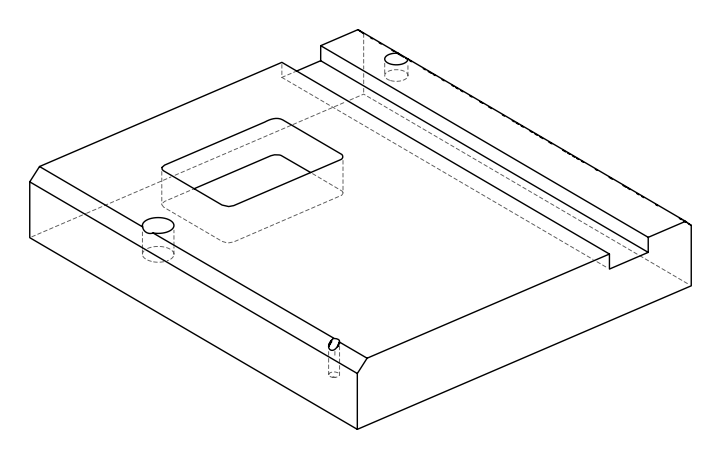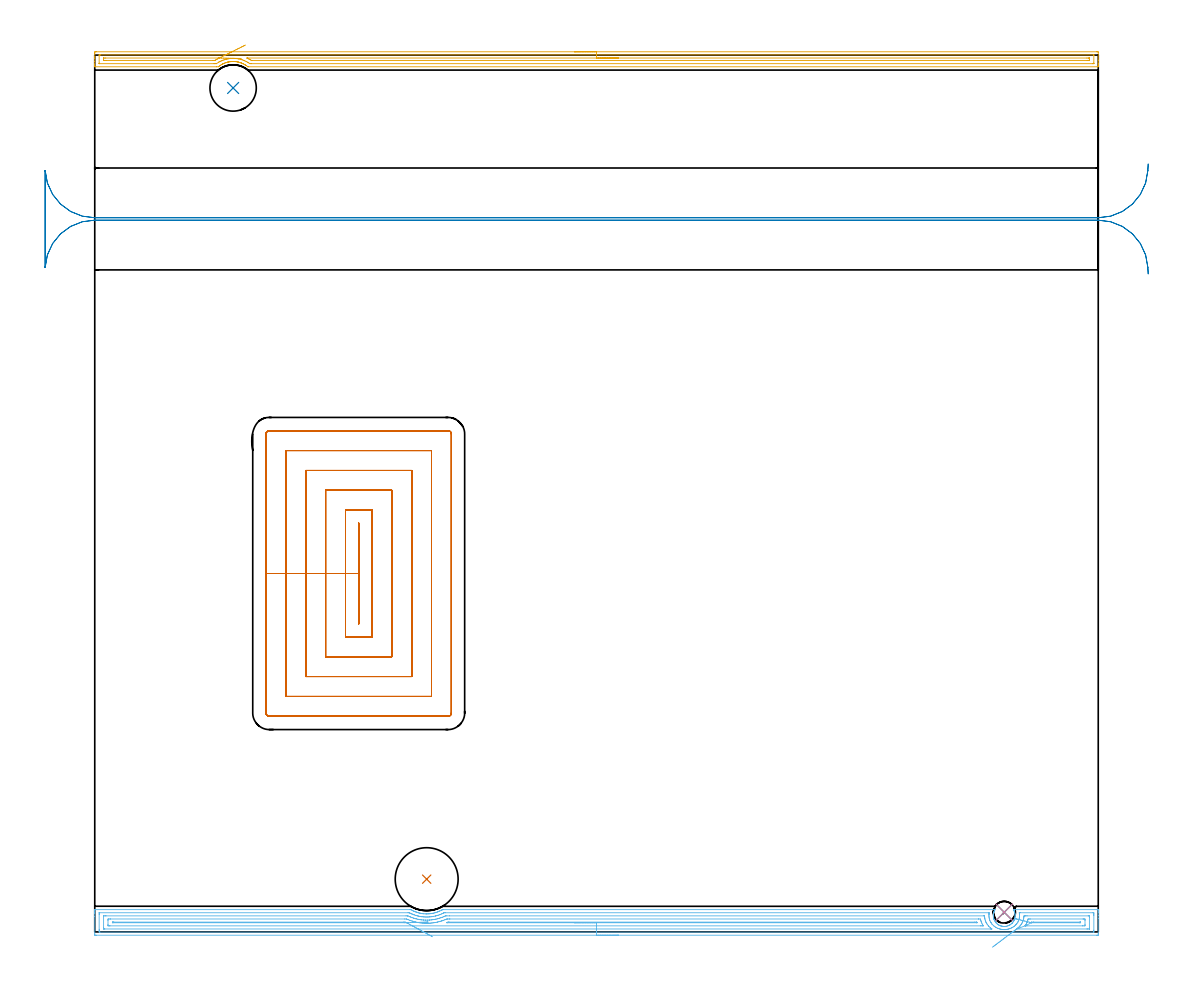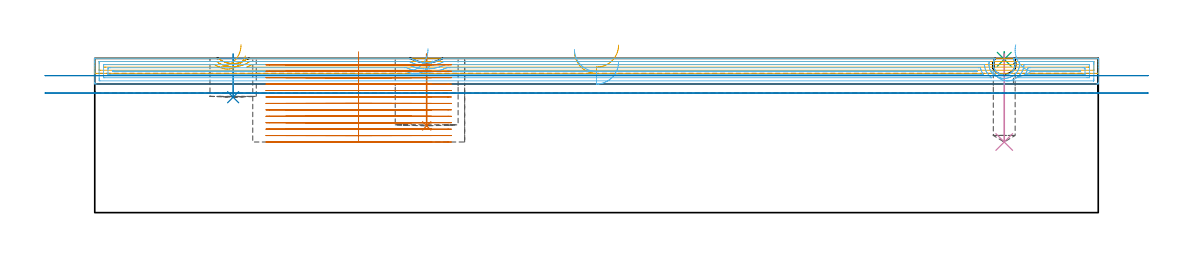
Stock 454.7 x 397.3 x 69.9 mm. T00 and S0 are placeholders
(PLAN: 8 operations, 6 tool changes, 75.7 min)
(1 INDEXABLE_INSERT_DRILL_BLIND_HOLE_FROM_SOLID | STEP1POCKET | NXT0302_028 | 0.13 min | 19287 mm3)
(2 INDEXABLE_INSERT_DRILL_BLIND_HOLE_FROM_SOLID_1 | STEP1POCKET_1 | NXT0302_013 | 0.08 min | 6001 mm3)
(3 SPOT_DRILL | STEP1POCKET_2 | NXT0321_9005460120000 | 0.03 min | 1 mm3)
(4 DRILL_BLIND_HOLE_INTO_CENTER | STEP1POCKET_2 | UGT0301_494 | 0.16 min | 2748 mm3)
(5 AREA_MILL | FG_CHAMFER_SURFACE | UGT0205_001 | 11.16 min | 10493 mm3)
(6 AREA_MILL_1 | FG_CHAMFER_SURFACE_1 | UGT0205_001 | 18.32 min | 30358 mm3)
(7 MILL_RECTANGULAR_POCKET | POCKET_RECTANGULAR_STRAIGHT | NXT0201_011 | Follow Part, ap 3, ae 75% | 41.44 min | 512736 mm3)
(8 MILL_RECTANGULAR_SLOT | SLOT_RECTANGULAR | UGT0201_009 | Follow Part, ap 11.25, ae 75% | 4.42 min | 329198 mm3)
(TOOL NXT0302_028 | Index. Insert Drill 28.5mm [880-D2850L32-03] | D28.5 PA176 FL86 Z2)
(TOOL NXT0302_013 | Index. Insert Drill 21mm [880-D2100L25-05] | D21 PA176 FL105 Z2)
(TOOL NXT0321_9005460120000 | NC Spot Drill, 142deg, 12mm, Carbide, Uncoated | D12 PA142 FL30 Z2)
(TOOL UGT0301_494 | Carbide Drill 9.9 mm | D9.9 PA118 FL87 Z2)
(TOOL UGT0205_001 | Chamfer Mill 20 x 3 x 45 deg. | D20 FL50 Z2)
(TOOL NXT0201_011 | ENDMILL 12mm [2P460-1200-NA 1630] | D12 FL38 Z6)
(TOOL UGT0201_009 | End Mill 45 mm | D45 FL63 Z6)
(OP 1 INDEXABLE_INSERT_DRILL_BLIND_HOLE_FROM_SOLID)
G17 G21 G94 G90
T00 M6
G54
G17 G0 G90 X150.4 Y23.9 S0 M3
G43 Z79.9 H1
G94 G81 G98 Z39.3 F250. R71.9
G80
M5
M2
(OP 2 INDEXABLE_INSERT_DRILL_BLIND_HOLE_FROM_SOLID_1)
G17 G21 G94 G90
T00 M6
G54
G17 G0 G90 X62.7 Y382.4 S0 M3
G43 Z79.9 H1
G94 G81 G98 Z52.3 F250. R71.9
G80
M5
M2
(OP 3 SPOT_DRILL)
G17 G21 G94 G90
T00 M6
G54
G17 G0 G90 X412.1 Y8.9 S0 M3
G43 Z79.9 H0
G94 G81 G98 Z69.474 F250. R72.9
G80
M5
M2
(OP 4 DRILL_BLIND_HOLE_INTO_CENTER)
G17 G21 G94 G90
T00 M6
G54
G17 G0 G90 X412.1 Y8.9 S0 M3
G43 Z79.9 H0
G94 G81 G98 Z32. F250. R71.9
G80
M5
M2
(OP 5 AREA_MILL)
G17 G21 G94 G90
T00 M6
G54
G17 G0 G90 X217.35 Y398.8 S1061 M3
G43 Z79.9 H0
Z73.1
G94 G1 X217.388 Z72.228 F250.
X217.502 Z71.364
X217.691 Z70.512
X217.953 Z69.68
X218.287 Z68.874
X218.69 Z68.1
X219.158 Z67.364
X219.69 Z66.672
X220.279 Z66.029
X220.922 Z65.44
X221.614 Z64.909
X222.35 Z64.44
X223.124 Z64.037
X223.93 Z63.703
X224.762 Z63.441
X225.614 Z63.252
X226.478 Z63.138
X227.35 Z63.1
X454.068
X454.416 Y398.798 Z63.101
X454.69 Y398.793 Z63.104
X454.7 Y398.458 Z63.439
Y394.963 Z66.931
Y393.577 Z68.319
Y393.216 Z68.679
Y392.493 Z69.406
Y392.283 Z69.617
X454.698 Y392.14 Z69.752
X454.69 Y392.003 Z69.888
X454.515 Y392. Z69.9
X69.497
X69.386 Y392.004 Z69.89
X69.237 Y392.113 Z69.786
X69.232 Y392.116 Z69.783
X68.669 Y392.531 Z69.367
X68.3 Y392.775 Z69.123
X68.156 Y392.863 Z69.034
X67.924 Y393.006 Z68.893
X67.775 Y393.087 Z68.811
X67.331 Y393.314 Z68.585
X67.179 Y393.385 Z68.514
X66.881 Y393.523 Z68.374
X66.436 Y393.703 Z68.193
X66.367 Y393.728 Z68.167
X66.18 Y393.798 Z68.101
X65.987 Y393.869 Z68.03
X65.898 Y393.899 Z67.999
X65.472 Y394.019 Z67.877
X65.115 Y394.111 Z67.787
X65.093 Y394.116 Z67.781
X65.025 Y394.129 Z67.765
X64.697 Y394.199 Z67.697
X64.647 Y394.209 Z67.687
X64.199 Y394.285 Z67.613
X63.753 Y394.338 Z67.556
X63.305 Y394.373 Z67.52
X63.237 Y394.375 Z67.517
X62.902 Y394.39 Z67.507
X62.858 Y394.391 Z67.505
X62.525 Y394.386 Z67.503
X62.411 Z67.504
X62.342 Y394.382 Z67.506
X61.964 Y394.366 Z67.531
X61.819 Y394.353 Z67.545
X61.517 Y394.325 Z67.572
X61.448 Y394.315 Z67.581
X61.07 Y394.265 Z67.633
X61.019 Y394.256 Z67.643
X60.623 Y394.183 Z67.711
X60.554 Y394.167 Z67.726
X60.439 Y394.143 Z67.755
X60.203 Y394.089 Z67.808
X60.175 Y394.083 Z67.814
X60.106 Y394.064 Z67.831
X59.996 Y394.035 Z67.861
X59.729 Y393.965 Z67.931
X59.659 Y393.944 Z67.952
X59.504 Y393.899 Z67.999
X59.229 Y393.798 Z68.101
X58.835 Y393.652 Z68.244
X58.765 Y393.622 Z68.273
X58.386 Y393.464 Z68.435
X58.169 Y393.362 Z68.538
X57.941 Y393.253 Z68.647
X57.875 Y393.218 Z68.682
X57.479 Y393.006 Z68.892
X57.047 Y392.743 Z69.155
X56.6 Y392.436 Z69.462
X56.529 Y392.384 Z69.515
X56.161 Y392.112 Z69.786
X56.082 Y392.051 Z69.848
X56.02 Y392.006 Z69.892
X55.187 Y392. Z69.9
X0.185
X0.01 Y392.003 Z69.888
X0.002 Y392.14 Z69.752
X0. Y392.283 Z69.617
Y392.493 Z69.406
Y393.216 Z68.679
Y394.451 Z67.446
Y395.837 Z66.059
Y396.454 Z65.442
Y398.201 Z63.696
X0.003 Y398.458 Z63.439
X0.01 Y398.793 Z63.104
X0.284 Y398.798 Z63.101
X0.632 Y398.8 Z63.1
X227.35
Y397.386 Z64.514
X452.483 Y397.385 Z64.515
X452.638 Y397.384 Z64.516
X452.676 Y397.381 Z64.519
X452.688 Y397.379 Z64.521
X452.692 Y397.371 Z64.529
X452.696 Y397.336 Z64.564
X452.699 Y397.174 Z64.726
Y393.679 Z68.221
X452.695 Y393.542 Z68.358
X452.69 Y393.433 Z68.467
X452.682 Y393.42 Z68.48
X452.667 Y393.418 Z68.482
X452.625 Y393.417 Z68.483
X452.279 Y393.415 Z68.485
X452.076 Y393.414 Z68.486
X71.082 Y393.415 Z68.485
X70.391 Y393.419 Z68.481
X70.291 Y393.421 Z68.479
X70.238 Y393.429 Z68.471
X70.033 Y393.566 Z68.334
X69.497 Y393.905 Z67.995
X69.195 Y394.089 Z67.811
X68.603 Y394.401 Z67.499
X67.971 Y394.706 Z67.194
X67.708 Y394.815 Z67.085
X67.336 Y394.963 Z66.937
X66.814 Y395.15 Z66.75
X66.533 Y395.237 Z66.663
X65.92 Y395.403 Z66.497
X65.334 Y395.535 Z66.365
X65.025 Y395.594 Z66.306
X64.258 Y395.712 Z66.188
X64.19 Y395.721 Z66.179
X64.131 Y395.727 Z66.173
X63.283 Y395.792 Z66.108
X63.237 Y395.793 Z66.107
X62.804 Y395.8 Z66.1
X62.352 Y395.804 Z66.096
X62.342
X61.537 Y395.75 Z66.15
X61.448 Y395.741 Z66.159
X60.741 Y395.654 Z66.246
X60.554 Y395.625 Z66.275
X59.984 Y395.519 Z66.381
X59.837 Y395.489 Z66.411
X59.659 Y395.447 Z66.453
X59.267 Y395.347 Z66.553
X58.765 Y395.207 Z66.693
X58.578 Y395.146 Z66.754
X58.062 Y394.963 Z66.937
X57.923 Y394.912 Z66.988
X57.901 Y394.904 Z66.996
X57.871 Y394.891 Z67.009
X57.302 Y394.645 Z67.255
X56.976 Y394.49 Z67.41
X56.704 Y394.356 Z67.544
X56.198 Y394.089 Z67.811
X56.125 Y394.048 Z67.852
X56.108 Y394.038 Z67.862
X56.082 Y394.022 Z67.878
X55.187 Y393.446 Z68.454
X55.133 Y393.421 Z68.479
X55.085 Y393.419 Z68.481
X54.982 Y393.416 Z68.484
X54.293 Y393.414 Z68.486
X54.09
X2.217
X2.062 Y393.416 Z68.484
X2.024 Y393.419 Z68.481
X2.012 Y393.421 Z68.479
X2.008 Y393.429 Z68.471
X2.004 Y393.464 Z68.436
X2.001 Y393.626 Z68.274
Y397.12 Z64.78
X2.005 Y397.258 Z64.642
X2.01 Y397.366 Z64.534
X2.018 Y397.38 Z64.52
X2.033 Y397.381 Z64.519
X2.075 Y397.383 Z64.517
X2.421 Y397.385 Z64.515
X2.624 Y397.386 Z64.514
X227.35
Y395.972 Z65.928
X449.596 Y395.971 Z65.929
X450.354 Y395.97 Z65.93
X450.491 Y395.968 Z65.932
X450.627 Y395.964 Z65.936
X450.69 Y395.954 Z65.946
X450.694 Y395.905 Z65.995
X450.697 Y395.837 Z66.063
X450.699 Y395.633 Z66.267
X450.696 Y394.963 Z66.937
X450.692 Y394.861 Z67.039
X450.69 Y394.84 Z67.06
X450.672 Y394.835 Z67.065
X450.625 Y394.832 Z67.068
X450.491 Y394.83 Z67.07
X449.734 Y394.828 Z67.072
X71.423 Y394.829 Z67.071
X71.286 Y394.83 Z67.07
X71.148 Y394.833 Z67.067
X71.06 Y394.835 Z67.065
X70.994 Y394.872 Z67.028
X70.835 Y394.963 Z66.937
X70.391 Y395.222 Z66.678
X69.801 Y395.539 Z66.361
X69.497 Y395.687 Z66.213
X69.185 Y395.837 Z66.063
X68.927 Y395.961 Z65.939
X68.947 Y395.965 Z65.935
X69.221 Y395.969 Z65.931
X69.36 Y395.971 Z65.929
X227.35 Y395.972 Z65.928
X228.222 Z65.967
X229.086 Z66.08
X229.938 Z66.269
X230.77 Z66.532
X231.576 Z66.865
X232.35 Z67.268
X233.086 Z67.737
X233.778 Z68.268
X234.421 Z68.857
X235.01 Z69.501
X235.542 Z70.193
X236.01 Z70.928
X236.413 Z71.702
X236.747 Z72.508
X237.009 Z73.34
X237.198 Z74.192
X237.312 Z75.057
X237.35 Z75.928
G0 Z79.9
X68.284 Y401.843
Z71.003
G1 X67.936 Y401.67 Z70.222
X67.528 Y401.467 Z69.479
X67.063 Y401.236 Z68.777
X66.545 Y400.979 Z68.124
X65.979 Y400.697 Z67.523
X65.367 Y400.393 Z66.98
X64.716 Y400.069 Z66.499
X64.029 Y399.728 Z66.083
X63.313 Y399.371 Z65.735
X62.572 Y399.003 Z65.458
X61.813 Y398.625 Z65.254
X61.04 Y398.241 Z65.126
X60.261 Y397.853 Z65.072
X59.48 Y397.465 Z65.095
X58.704 Y397.079 Z65.194
X57.938 Y396.698 Z65.368
X57.189 Y396.326 Z65.616
X56.462 Y395.964 Z65.936
X56.082 Y395.776 Z66.124
X55.531 Y395.501 Z66.399
X55.187 Y395.319 Z66.581
X54.954 Y395.191 Z66.709
X54.569 Y394.963 Z66.937
X54.396 Y394.862 Z67.038
X54.356 Y394.84 Z67.06
X54.293 Y394.835 Z67.065
X53.536 Y394.829 Z67.071
X53.399
X5.104 Y394.828 Z67.072
X4.346 Y394.83 Z67.07
X4.209 Y394.832 Z67.068
X4.073 Y394.835 Z67.065
X4.01 Y394.846 Z67.054
X4.006 Y394.895 Z67.005
X4.003 Y394.963 Z66.937
X4.001 Y395.167 Z66.733
X4.004 Y395.837 Z66.063
X4.008 Y395.939 Z65.961
X4.01 Y395.96 Z65.94
X4.028 Y395.965 Z65.935
X4.075 Y395.968 Z65.932
X4.209 Y395.97 Z65.93
X4.966 Y395.971 Z65.929
X55.944
X56.082
X56.22 Y395.969 Z65.931
X56.462 Y395.964 Z65.936
X57.333 Y395.948 Z65.99
X58.196 Y395.933 Z66.119
X59.044 Y395.917 Z66.324
X59.87 Y395.902 Z66.601
X60.67 Y395.887 Z66.95
X61.436 Y395.873 Z67.367
X62.163 Y395.86 Z67.849
X62.845 Y395.847 Z68.393
X63.477 Y395.836 Z68.994
X64.055 Y395.825 Z69.648
X64.573 Y395.815 Z70.35
X65.028 Y395.807 Z71.094
X65.416 Y395.8 Z71.875
X65.735 Y395.794 Z72.687
X65.982 Y395.79 Z73.524
X66.155 Y395.786 Z74.379
X66.253 Y395.785 Z75.245
X66.275 Y395.784 Z76.118
G0 Z79.9
M5
M2
(OP 6 AREA_MILL_1)
G17 G21 G94 G90
T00 M6
G54
G17 G0 G90 X237.35 Y-1.5 S1061 M3
G43 Z79.9 H0
Z68.3
G94 G1 X237.312 Z67.428 F250.
X237.198 Z66.564
X237.009 Z65.712
X236.747 Z64.88
X236.413 Z64.074
X236.01 Z63.3
X235.542 Z62.564
X235.01 Z61.872
X234.421 Z61.229
X233.778 Z60.64
X233.086 Z60.109
X232.35 Z59.64
X231.576 Z59.237
X230.77 Z58.903
X229.938 Z58.641
X229.086 Z58.452
X228.222 Z58.338
X227.35 Z58.3
X0.632
X0.138 Y-1.495 Z58.303
X0.009 Y-1.492 Z58.306
X0. Y-1.007 Z58.791
Y6.953 Z66.748
Y8.357 Z68.153
Y8.722 Z68.517
Y9.454 Z69.253
Y9.692 Z69.492
X0.008 Y10.08 Z69.871
X0.009 Y10.097 Z69.888
X0.185 Y10.1 Z69.9
X142.834
X143.207 Y10.095 Z69.891
X143.326 Y10.034 Z69.831
X143.763 Y9.795 Z69.593
X144.063 Y9.644 Z69.443
X144.208 Y9.571 Z69.37
X144.657 Y9.362 Z69.158
X144.753 Y9.318 Z69.117
X144.769 Y9.312 Z69.111
X144.97 Y9.23 Z69.029
X145.07 Y9.191 Z68.987
X145.151 Y9.158 Z68.955
X145.551 Y9.008 Z68.808
X145.727 Y8.952 Z68.751
X145.755 Y8.943 Z68.742
X145.964 Y8.878 Z68.672
X146.445 Y8.721 Z68.521
X146.638 Y8.672 Z68.47
X146.858 Y8.615 Z68.411
X147.262 Y8.508 Z68.308
X147.339 Y8.488 Z68.288
X147.56 Y8.439 Z68.238
X147.623 Y8.427 Z68.225
X147.896 Y8.377 Z68.174
X148.2 Y8.327 Z68.123
X148.233 Y8.321 Z68.117
X148.68 Y8.26 Z68.058
X148.901 Y8.238 Z68.037
X149.131 Y8.218 Z68.01
X150.025 Y8.167 Z67.96
X150.358 Y8.169 Z67.955
X150.415 Z67.954
X150.915 Y8.168 Z67.963
X151.362 Y8.188 Z67.986
X151.809 Y8.229 Z68.028
X152.185 Y8.28 Z68.077
X152.672 Y8.345 Z68.142
X152.703 Y8.349 Z68.147
X152.769 Y8.359 Z68.158
X153.1 Y8.415 Z68.215
X153.24 Y8.438 Z68.238
X153.597 Y8.518 Z68.316
X154.054 Y8.632 Z68.431
X154.491 Y8.757 Z68.553
X154.939 Y8.9 Z68.696
X155.385 Y9.06 Z68.855
X155.468 Y9.092 Z68.889
X155.802 Y9.224 Z69.019
X156.019 Y9.307 Z69.107
X156.045 Y9.318 Z69.118
X156.249 Y9.412 Z69.21
X156.279 Y9.426 Z69.223
X157.173 Y9.871 Z69.669
X157.361 Y9.973 Z69.772
X157.5 Y10.049 Z69.847
X157.521 Y10.061 Z69.856
X157.599 Y10.099 Z69.881
X158.038 Y10.1 Z69.9
X407.562
X407.938 Y10.093 Z69.892
X407.927 Y10.058 Z69.857
X407.74 Y9.724 Z69.524
X407.542 Y9.318 Z69.118
X407.486 Y9.19 Z68.99
X407.367 Y8.817 Z68.617
X407.271 Y8.438 Z68.238
X407.197 Y8. Z67.8
X407.164 Y7.559 Z67.359
X407.169 Y7.119 Z66.919
X407.215 Y6.679 Z66.479
X407.301 Y6.237 Z66.037
X407.422 Y5.8 Z65.6
X407.486 Y5.61 Z65.41
X407.645 Y5.261 Z65.061
X407.827 Y4.921 Z64.72
X408.087 Y4.52 Z64.32
X408.38 Y4.139 Z63.939
X408.469 Y4.041 Z63.841
X408.664 Y3.858 Z63.657
X408.858 Y3.675 Z63.475
X409.274 Y3.344 Z63.143
X409.552 Y3.162 Z62.961
X409.798 Y3.03 Z62.827
X409.855 Y2.999 Z62.796
X410.168 Y2.852 Z62.651
X410.611 Y2.691 Z62.489
X410.692 Y2.671 Z62.466
X411.048 Y2.576 Z62.373
X411.062 Y2.573 Z62.368
X411.139 Y2.561 Z62.353
X411.24 Y2.542 Z62.339
X411.299 Y2.531 Z62.329
X411.508 Y2.495 Z62.293
X411.586 Y2.491 Z62.285
X411.956 Y2.466 Z62.255
X411.99 Z62.257
X412.033 Y2.467 Z62.256
X412.156 Y2.468
X412.194 Z62.257
X412.324 Y2.466 Z62.266
X412.404 Y2.467 Z62.267
X412.85 Y2.518 Z62.317
X413.3 Y2.608 Z62.407
X413.744 Y2.743 Z62.541
X413.946 Y2.826 Z62.623
X414.198 Y2.927 Z62.727
X414.652 Y3.163 Z62.961
X414.716 Y3.205 Z63.003
X414.884 Y3.315 Z63.114
X415.019 Y3.416 Z63.214
X415.107 Y3.481 Z63.278
X415.532 Y3.84 Z63.639
X415.549 Y3.858 Z63.656
X415.611 Y3.923 Z63.719
X415.678 Y3.991 Z63.79
X415.727 Y4.042 Z63.84
X416.075 Y4.468 Z64.268
X416.272 Y4.761 Z64.56
X416.38 Y4.921 Z64.72
X416.426 Y4.997 Z64.796
X416.505 Y5.164 Z64.964
X416.613 Y5.394 Z65.194
X416.772 Y5.8 Z65.6
X416.899 Y6.237 Z66.037
X416.985 Y6.679 Z66.479
X417.031 Y7.119 Z66.919
X417.036 Y7.559 Z67.359
X417.003 Y8. Z67.8
X416.928 Y8.438 Z68.238
X416.811 Y8.882 Z68.682
X416.656 Y9.318 Z69.118
X416.56 Y9.538 Z69.338
X416.505 Y9.648 Z69.448
X416.451 Y9.758 Z69.557
X416.426 Y9.805 Z69.603
X416.364 Y9.909 Z69.706
X416.281 Y10.049 Z69.843
X416.271 Y10.073 Z69.867
X416.262 Y10.096 Z69.89
X416.505 Y10.1 Z69.9
X454.515
X454.69 Y10.097 Z69.888
X454.692 Y10.08 Z69.871
X454.7 Y9.692 Z69.492
Y9.454 Z69.253
Y8.722 Z68.517
Y7.472 Z67.269
Y6.069 Z65.865
Y-0.747 Z59.05
X454.697 Y-1.007 Z58.791
X454.691 Y-1.492 Z58.306
X454.562 Y-1.495 Z58.303
X454.068 Y-1.5 Z58.3
X227.35
Y-0.086 Z59.714
X2.383 Y-0.085 Z59.715
X2.018 Y-0.079 Z59.721
X2.01 Y0.039 Z59.839
X2.003 Y0.291 Z60.091
X2.001 Y0.762 Z60.562
X2. Y1.178 Z60.978
Y7.838 Z67.638
X2.002 Y8.252 Z68.052
X2.01 Y8.669 Z68.469
X2.014 Y8.68 Z68.48
X2.02 Y8.682 Z68.482
X2.046 Y8.684 Z68.484
X2.099 Y8.685 Z68.485
X2.206 Y8.686 Z68.486
X141.977 Y8.685 Z68.485
X142.405 Y8.68 Z68.48
X142.509 Y8.679 Z68.479
X142.631 Y8.622 Z68.422
X142.834 Y8.526 Z68.326
X143.222 Y8.338 Z68.138
X143.728 Y8.11 Z67.91
X143.842 Y8.062 Z67.862
X144.407 Y7.838 Z67.638
X144.623 Y7.759 Z67.559
X144.746 Y7.715 Z67.515
X145.517 Y7.473 Z67.273
X146.036 Y7.324 Z67.124
X146.411 Y7.225 Z67.025
X146.533 Y7.195 Z66.995
X146.861 Y7.119 Z66.919
X147.266 Y7.032 Z66.832
X147.306 Y7.024 Z66.824
X147.716 Y6.953 Z66.753
X148.2 Y6.886 Z66.686
X148.277 Y6.877 Z66.677
X149.094 Y6.804 Z66.604
X149.257 Y6.792 Z66.592
X149.989 Y6.756 Z66.556
X150.19 Y6.754 Z66.554
X150.883 Y6.758 Z66.558
X151.076 Y6.763 Z66.563
X151.777 Y6.806 Z66.606
X151.914 Y6.818 Z66.618
X152.672 Y6.905 Z66.705
X152.715 Y6.91 Z66.71
X153.036 Y6.953 Z66.753
X153.491 Y7.028 Z66.828
X153.566 Y7.04 Z66.84
X153.615 Y7.05 Z66.85
X154.332 Y7.207 Z67.007
X154.46 Y7.238 Z67.038
X154.938 Y7.366 Z67.166
X155.355 Y7.486 Z67.286
X155.623 Y7.573 Z67.373
X156.249 Y7.783 Z67.583
X156.29 Y7.798 Z67.598
X156.395 Y7.838 Z67.638
X157.143 Y8.144 Z67.944
X157.539 Y8.331 Z68.131
X158.038 Y8.568 Z68.368
X158.145 Y8.616 Z68.416
X158.292 Y8.679 Z68.479
X158.969 Y8.686 Z68.486
X404.916 Y8.685 Z68.485
X405.271 Y8.679 Z68.479
Y8.581 Z68.381
X405.244 Y8.361 Z68.161
X405.211 Y8.084 Z67.884
X405.192 Y7.838 Z67.638
X405.173 Y7.546 Z67.346
X405.191 Y6.953 Z66.753
X405.226 Y6.609 Z66.409
X405.324 Y6.069 Z65.869
X405.485 Y5.469 Z65.269
X405.589 Y5.184 Z64.984
X405.773 Y4.777 Z64.577
X406.04 Y4.3 Z64.1
X406.158 Y4.116 Z63.916
X406.276 Y3.936 Z63.736
X406.637 Y3.446 Z63.246
X406.662 Y3.416 Z63.216
X406.667 Y3.409 Z63.209
X407.312 Y2.778 Z62.578
X407.598 Y2.549 Z62.349
X407.622 Y2.531 Z62.331
X408.109 Y2.188 Z61.988
X408.456 Y1.982 Z61.782
X408.589 Y1.91 Z61.71
X409.139 Y1.647 Z61.447
X409.35 Y1.562 Z61.362
X409.488 Y1.511 Z61.311
X409.948 Y1.363 Z61.163
X410.245 Y1.284 Z61.084
X410.462 Y1.229 Z61.029
X410.716 Y1.181 Z60.981
X411.139 Y1.111 Z60.911
X411.73 Y1.062 Z60.862
X411.886 Y1.054 Z60.854
X412.033
X412.622 Y1.065 Z60.865
X412.661 Y1.067 Z60.867
X412.928 Y1.101 Z60.901
X413.412 Y1.168 Z60.968
X413.822 Y1.249 Z61.049
X414.141 Y1.331 Z61.131
X414.716 Y1.514 Z61.314
X414.813 Y1.551 Z61.351
X415.05 Y1.647 Z61.447
X415.433 Y1.822 Z61.622
X415.611 Y1.914 Z61.714
X416.012 Y2.134 Z61.934
X416.505 Y2.474 Z62.274
X416.58 Y2.531 Z62.331
X417.021 Y2.905 Z62.705
X417.4 Y3.273 Z63.073
X417.467 Y3.349 Z63.149
X417.522 Y3.416 Z63.216
X417.86 Y3.845 Z63.645
X418.172 Y4.3 Z64.1
X418.22 Y4.373 Z64.173
X418.294 Y4.498 Z64.298
X418.511 Y4.97 Z64.77
X418.596 Y5.184 Z64.984
X418.751 Y5.617 Z65.417
X418.875 Y6.069 Z65.869
X418.927 Y6.327 Z66.127
X418.974 Y6.613 Z66.413
X419.009 Y6.953 Z66.753
X419.021 Y7.673 Z67.473
X419.014 Y7.838 Z67.638
X419. Y8.024 Z67.824
X418.915 Y8.654 Z68.454
X418.917 Y8.681 Z68.481
X418.922 Y8.682 Z68.482
X418.974 Y8.684 Z68.484
X419.188 Y8.686 Z68.486
X419.225
X452.317 Y8.685 Z68.485
X452.682 Y8.679 Z68.479
X452.69 Y8.561 Z68.361
X452.697 Y8.309 Z68.109
X452.699 Y7.838 Z67.638
X452.7 Y7.422 Z67.222
Y0.762 Z60.562
X452.698 Y0.348 Z60.148
X452.69 Y-0.069 Z59.731
X452.686 Y-0.08 Z59.72
X452.68 Y-0.082 Z59.718
X452.654 Y-0.084 Z59.716
X452.601 Y-0.085 Z59.715
X452.494 Y-0.086 Z59.714
X227.35
Y1.329 Z61.129
X4.531
X4.209 Y1.331 Z61.131
X4.103 Y1.332 Z61.132
X4.025 Y1.335 Z61.135
X4.01 Y1.44 Z61.24
X4.005 Y1.647 Z61.447
X4.001 Y1.853 Z61.653
Y6.953 Z66.753
X4.003 Y7.157 Z66.957
X4.01 Y7.229 Z67.029
X4.017 Y7.265 Z67.065
X4.049 Y7.266 Z67.066
X4.209 Y7.269 Z67.069
X4.782 Y7.271 Z67.071
X5.104
X141.045
X141.62 Y7.27 Z67.07
X141.778 Y7.267 Z67.067
X141.856 Y7.265 Z67.065
X141.939 Y7.236 Z67.036
X142.569 Y6.953 Z66.753
X142.834 Y6.841 Z66.641
X143.029 Y6.761 Z66.561
X143.728 Y6.498 Z66.298
X144.423 Y6.266 Z66.066
X144.623 Y6.205 Z66.005
X145.08 Y6.069 Z65.869
X145.517 Y5.951 Z65.751
X145.678 Y5.909 Z65.709
X146.411 Y5.739 Z65.539
X146.828 Y5.657 Z65.457
X147.306 Y5.576 Z65.376
X147.887 Y5.493 Z65.293
X148.2 Y5.461 Z65.261
X148.879 Y5.398 Z65.198
X149.094 Y5.383 Z65.183
X149.826 Y5.345 Z65.145
X149.989 Y5.342 Z65.142
X150.725 Y5.34 Z65.14
X150.883 Y5.344 Z65.144
X151.585 Y5.374 Z65.174
X151.777 Y5.387 Z65.187
X152.409 Y5.444 Z65.244
X152.672 Y5.475 Z65.275
X153.203 Y5.543 Z65.343
X153.566 Y5.595 Z65.395
X153.977 Y5.662 Z65.462
X154.46 Y5.758 Z65.558
X154.719 Y5.813 Z65.613
X155.355 Y5.962 Z65.762
X155.441 Y5.984 Z65.784
X155.759 Y6.069 Z65.869
X156.136 Y6.181 Z65.981
X156.249 Y6.217 Z66.017
X156.803 Y6.405 Z66.205
X157.143 Y6.524 Z66.324
X157.457 Y6.644 Z66.444
X158.038 Y6.87 Z66.67
X158.097 Y6.894 Z66.694
X158.235 Y6.953 Z66.753
X158.714 Y7.169 Z66.969
X158.932 Y7.264 Z67.064
X159.507 Y7.269 Z67.069
X160.721 Y7.272 Z67.072
X402.769 Y7.271 Z67.071
X403.09 Y7.269 Z67.069
X403.135 Y7.267 Z67.067
X403.155 Y7.265 Z67.065
X403.163 Y7.2 Z67.
X403.189 Y6.856 Z66.656
X403.241 Y6.442 Z66.242
X403.306 Y6.069 Z65.869
X403.357 Y5.805 Z65.605
X403.528 Y5.184 Z64.984
X403.617 Y4.93 Z64.73
X403.802 Y4.48 Z64.28
X403.891 Y4.3 Z64.1
X403.984 Y4.119 Z63.919
X404.248 Y3.67 Z63.47
X404.414 Y3.416 Z63.216
X404.879 Y2.785 Z62.585
X405.108 Y2.531 Z62.331
X405.773 Y1.885 Z61.685
X406.063 Y1.647 Z61.447
X406.447 Y1.348 Z61.148
X406.464 Y1.333 Z61.133
X406.458 Y1.332 Z61.132
X406.416 Y1.331 Z61.131
X406.094 Y1.329 Z61.129
X405.773
X227.35
Y2.743 Z62.543
X6.893
X6.677 Y2.744 Z62.544
X6.131 Y2.75 Z62.55
X6.01 Y2.76 Z62.56
X6.006 Y2.974 Z62.774
X6. Y3.414 Z63.214
Y5.183 Z64.983
X6.006 Y5.626 Z65.426
X6.01 Y5.84 Z65.64
X6.219 Y5.851 Z65.651
X6.893 Y5.856 Z65.656
X7.107 Y5.857 Z65.657
X140.365
X141.045 Y5.852 Z65.652
X141.266 Y5.85 Z65.65
X141.939 Y5.577 Z65.377
X142.766 Y5.252 Z65.052
X142.834 Y5.228 Z65.028
X142.96 Y5.184 Z64.984
X143.728 Y4.941 Z64.741
X144.085 Y4.832 Z64.632
X144.623 Y4.684 Z64.484
X145.309 Y4.505 Z64.305
X145.517 Y4.457 Z64.257
X146.232 Y4.3 Z64.1
X146.411 Y4.267 Z64.067
X146.452 Y4.26 Z64.06
X147.306 Y4.132 Z63.932
X147.502 Y4.105 Z63.905
X148.2 Y4.034 Z63.834
X148.496 Y4.007 Z63.807
X149.094 Y3.967 Z63.767
X149.451 Y3.948 Z63.748
X149.989 Y3.928 Z63.728
X150.366 Y3.927 Z63.727
X150.883 Y3.93 Z63.73
X151.245 Y3.943 Z63.743
X151.777 Y3.967 Z63.767
X152.092 Y3.989 Z63.789
X152.672 Y4.042 Z63.842
X152.907 Y4.068 Z63.868
X153.566 Y4.149 Z63.949
X153.7 Y4.167 Z63.967
X154.46 Y4.283 Z64.083
X154.475 Y4.286 Z64.086
X154.552 Y4.3 Z64.1
X155.215 Y4.439 Z64.239
X155.355 Y4.47 Z64.27
X155.934 Y4.612 Z64.412
X156.249 Y4.694 Z64.494
X156.637 Y4.801 Z64.601
X157.143 Y4.954 Z64.754
X157.32 Y5.01 Z64.81
X157.842 Y5.184 Z64.984
X157.987 Y5.235 Z65.035
X158.038 Y5.254 Z65.054
X158.628 Y5.485 Z65.285
X158.932 Y5.606 Z65.406
X159.263 Y5.741 Z65.541
X159.496 Y5.837 Z65.637
X159.827 Y5.85 Z65.65
X160.044 Y5.854 Z65.654
X160.721 Y5.857 Z65.657
X160.935
X400.407
X400.622 Y5.856 Z65.656
X401.301 Y5.85 Z65.65
X401.484 Y5.184 Z64.984
X401.554 Y4.935 Z64.735
X401.688 Y4.558 Z64.358
X401.797 Y4.3 Z64.1
X401.919 Y4.02 Z63.82
X402.196 Y3.471 Z63.271
X402.606 Y2.749 Z62.549
X402.535 Y2.748 Z62.548
X402.196 Y2.744 Z62.544
X401.981 Y2.743 Z62.543
X401.301
X227.35
Y4.157 Z63.957
X159.971
X159.827 Y4.158 Z63.958
X159.682 Y4.159 Z63.959
X159.429 Y4.164 Z63.964
X159.742 Y4.3 Z64.1
X159.802 Y4.324 Z64.124
X159.827 Y4.334 Z64.134
X160.026 Y4.407 Z64.207
X160.11 Y4.436 Z64.236
X160.202 Y4.438 Z64.238
X160.577 Y4.442 Z64.242
X398.618 Y4.443 Z64.243
X399.369 Y4.441 Z64.241
X399.513 Y4.439 Z64.239
X399.649 Y4.436 Z64.236
X399.701 Y4.3 Z64.1
X399.742 Y4.182 Z63.982
X399.746 Y4.167 Z63.967
X399.74 Y4.164 Z63.964
X399.705 Y4.16 Z63.96
X399.656 Y4.158 Z63.958
X388.05 Y4.157 Z63.957
X227.35
X226.478 Z63.995
X225.614 Z64.109
X224.762 Z64.298
X223.93 Z64.56
X223.124 Z64.894
X222.35 Z65.297
X221.614 Z65.765
X220.922 Z66.296
X220.279 Z66.886
X219.69 Z67.529
X219.158 Z68.221
X218.69 Z68.957
X218.287 Z69.731
X217.953 Z70.537
X217.691 Z71.369
X217.502 Z72.22
X217.388 Z73.085
X217.35 Z73.957
G0 Z79.9
X150.993 Y4.457
Z74.262
G1 X150.981 Z73.389
X150.893 Y4.454 Z72.521
X150.731 Y4.449 Z71.664
X150.494 Y4.442 Z70.825
X150.184 Y4.433 Z70.009
X149.805 Y4.421 Z69.223
X149.359 Y4.408 Z68.474
X148.85 Y4.392 Z67.766
X148.28 Y4.375 Z67.105
X147.656 Y4.356 Z66.497
X146.98 Y4.335 Z65.945
X146.259 Y4.314 Z65.454
X145.498 Y4.291 Z65.028
X144.703 Y4.267 Z64.67
X143.88 Y4.242 Z64.382
X143.035 Y4.216 Z64.168
X142.174 Y4.19 Z64.028
X141.304 Y4.164 Z63.964
X141.187 Y4.16 Z63.96
X141.045 Y4.159 Z63.959
X140.295 Y4.157 Z63.957
X140.151
X8.536
X8.247 Y4.16 Z63.96
X8.055 Y4.164 Z63.964
X8.008 Y4.167 Z63.967
X8.006 Y4.176 Z63.976
X8.003 Y4.204 Z64.004
Y4.3 Z64.1
X8.006 Y4.384 Z64.184
X8.01 Y4.424 Z64.224
X8.025 Y4.436 Z64.236
X8.103 Y4.438 Z64.238
X8.392 Y4.442 Z64.242
X8.537 Y4.443 Z64.243
X8.681
X140.007
X140.151 Y4.441 Z64.241
X140.525 Y4.436 Z64.236
X140.714 Y4.432 Z64.232
X141.052 Y4.3 Z64.1
X141.304 Y4.164 Z63.964
X142.011 Y3.782 Z63.624
X142.742 Y3.387 Z63.355
X143.49 Y2.983 Z63.16
X144.25 Y2.572 Z63.04
X145.017 Y2.158 Z62.996
X145.784 Y1.744 Z63.027
X146.545 Y1.332 Z63.135
X147.296 Y0.927 Z63.317
X148.03 Y0.531 Z63.573
X148.741 Y0.146 Z63.901
X149.424 Y-0.223 Z64.298
X150.075 Y-0.574 Z64.762
X150.687 Y-0.905 Z65.288
X151.257 Y-1.213 Z65.872
X151.779 Y-1.495 Z66.511
X152.251 Y-1.75 Z67.199
X152.668 Y-1.975 Z67.932
X153.028 Y-2.17 Z68.703
G0 Z79.9
X406.755 Y-6.921
Z64.547
G1 X407.14 Y-6.631 Z63.82
X407.574 Y-6.305 Z63.137
X408.054 Y-5.944 Z62.504
X408.576 Y-5.551 Z61.926
X409.137 Y-5.129 Z61.408
X409.731 Y-4.682 Z60.952
X410.355 Y-4.213 Z60.563
X411.004 Y-3.725 Z60.243
X411.672 Y-3.222 Z59.996
X412.355 Y-2.708 Z59.822
X413.048 Y-2.187 Z59.723
X413.745 Y-1.662 Z59.701
X414.441 Y-1.139 Z59.754
X415.13 Y-0.62 Z59.883
X415.808 Y-0.11 Z60.087
X416.469 Y0.387 Z60.364
X417.109 Y0.868 Z60.712
X417.721 Y1.329 Z61.129
X418.144 Y1.647 Z61.447
X418.227 Y1.713 Z61.513
X418.294 Y1.769 Z61.569
X418.698 Y2.132 Z61.932
X419.103 Y2.531 Z62.331
X419.144 Y2.575 Z62.375
X419.188 Y2.626 Z62.426
X419.537 Y3.07 Z62.87
X419.787 Y3.416 Z63.216
X419.907 Y3.589 Z63.389
X420.083 Y3.86 Z63.66
X420.234 Y4.151 Z63.951
X420.303 Y4.3 Z64.1
X420.507 Y4.765 Z64.565
X420.66 Y5.184 Z64.984
X420.735 Y5.423 Z65.223
X420.9 Y6.069 Z65.869
X420.914 Y6.131 Z65.931
X420.977 Y6.497 Z66.297
X421.017 Y6.914 Z66.714
X421.034 Y7.261 Z67.061
X421.228 Y7.265 Z67.065
X421.552 Y7.27 Z67.07
X421.871 Y7.271 Z67.071
X422.444
X450.169
X450.491 Y7.269 Z67.069
X450.597 Y7.268 Z67.068
X450.674 Y7.265 Z67.065
X450.69 Y7.16 Z66.96
X450.695 Y6.953 Z66.753
X450.699 Y6.747 Z66.547
Y1.647 Z61.447
X450.697 Y1.443 Z61.243
X450.69 Y1.371 Z61.171
X450.683 Y1.335 Z61.135
X450.651 Y1.334 Z61.134
X450.491 Y1.331 Z61.131
X449.918 Y1.329 Z61.129
X449.596
X417.721
X421.574 Y2.753 Z62.553
X421.601 Y2.798 Z62.598
X421.691 Y2.939 Z62.739
X421.871 Y3.218 Z63.018
X421.944 Y3.343 Z63.143
X421.983 Y3.416 Z63.216
X422.238 Y3.937 Z63.737
X422.397 Y4.3 Z64.1
X422.499 Y4.564 Z64.364
X422.712 Y5.184 Z64.984
X422.725 Y5.225 Z65.025
X422.766 Y5.384 Z65.184
X422.888 Y5.839 Z65.639
X422.986 Y5.851 Z65.651
X423.66 Y5.856 Z65.656
X423.875 Y5.857 Z65.657
X447.807
X448.023 Y5.856 Z65.656
X448.569 Y5.85 Z65.65
X448.69 Y5.84 Z65.64
X448.694 Y5.626 Z65.426
X448.7 Y5.186 Z64.986
Y3.417 Z63.217
X448.694 Y2.974 Z62.774
X448.69 Y2.76 Z62.56
X448.481 Y2.749 Z62.549
X447.807 Y2.744 Z62.544
X447.593 Y2.743 Z62.543
X422.343
X421.871 Y2.746 Z62.546
X421.651 Y2.749 Z62.549
X421.574 Y2.753 Z62.553
X424.439 Y4.162 Z63.962
X424.442 Y4.181 Z63.981
X424.477 Y4.3 Z64.1
X424.496 Y4.357 Z64.157
X424.511 Y4.393 Z64.193
X424.529 Y4.429 Z64.229
X424.554 Y4.436 Z64.236
X425.305 Y4.442 Z64.242
X425.449 Y4.443 Z64.243
X446.163
X446.453 Y4.44 Z64.24
X446.645 Y4.436 Z64.236
X446.692 Y4.433 Z64.233
X446.694 Y4.424 Z64.224
X446.697 Y4.396 Z64.196
Y4.3 Z64.1
X446.694 Y4.216 Z64.016
X446.69 Y4.177 Z63.977
X446.675 Y4.164 Z63.964
X446.597 Y4.162 Z63.962
X446.308 Y4.158 Z63.958
X446.163 Y4.157 Z63.957
X446.019
X424.506
X424.468 Y4.158 Z63.958
X424.444 Y4.161 Z63.961
X424.439 Y4.162 Z63.962
X423.626 Y4.366 Z64.205
X422.837 Y4.563 Z64.52
X422.077 Y4.754 Z64.904
X421.353 Y4.935 Z65.356
X420.67 Y5.106 Z65.87
X420.032 Y5.266 Z66.444
X419.446 Y5.413 Z67.074
X418.916 Y5.546 Z67.753
X418.444 Y5.664 Z68.478
X418.036 Y5.766 Z69.242
X417.694 Y5.852 Z70.04
X417.421 Y5.92 Z70.865
X417.218 Y5.971 Z71.713
X417.088 Y6.003 Z72.575
X417.031 Y6.018 Z73.445
X417.049 Y6.013 Z74.317
X417.139 Y5.99 Z75.185
X417.303 Y5.949 Z76.04
G0 Z79.9
M5
M2
(OP 7 MILL_RECTANGULAR_POCKET)
G17 G21 G94 G90
T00 M6
G54
G17 G0 G90 X119.54 Y184.477 S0 M3
G43 Z79.9 H1
Z72.9
G94 G1 Y162.4 Z66.985 F250.
Y139.64 F500.
X119.66
Y185.16
X119.54
Y162.4
X113.6
Y133.7
X125.6
Y191.1
X113.6
Y162.4
X104.6
Y124.7
X134.6
Y200.1
X104.6
Y162.4
X95.6
Y115.7
X143.6
Y209.1
X95.6
Y162.4
X86.6
Y106.7
X152.6
Y218.1
X86.6
Y162.4
X77.6
Y99.2
G3 X79.1 Y97.7 R1.5
G1 X160.1
G3 X161.6 Y99.2 R1.5
G1 Y225.6
G3 X160.1 Y227.1 R1.5
G1 X79.1
G3 X77.6 Y225.6 R1.5
G1 Y162.4
Y161.4
G0 X119.54 Y184.477 Z69.985
G1 Y162.4 Z64.07 F250.
Y139.64 F500.
X119.66
Y185.16
X119.54
Y162.4
X113.6
Y133.7
X125.6
Y191.1
X113.6
Y162.4
X104.6
Y124.7
X134.6
Y200.1
X104.6
Y162.4
X95.6
Y115.7
X143.6
Y209.1
X95.6
Y162.4
X86.6
Y106.7
X152.6
Y218.1
X86.6
Y162.4
X77.6
Y99.2
G3 X79.1 Y97.7 R1.5
G1 X160.1
G3 X161.6 Y99.2 R1.5
G1 Y225.6
G3 X160.1 Y227.1 R1.5
G1 X79.1
G3 X77.6 Y225.6 R1.5
G1 Y162.4
Y161.4
G0 X119.54 Y184.477 Z67.07
G1 Y162.4 Z61.154 F250.
Y139.64 F500.
X119.66
Y185.16
X119.54
Y162.4
X113.6
Y133.7
X125.6
Y191.1
X113.6
Y162.4
X104.6
Y124.7
X134.6
Y200.1
X104.6
Y162.4
X95.6
Y115.7
X143.6
Y209.1
X95.6
Y162.4
X86.6
Y106.7
X152.6
Y218.1
X86.6
Y162.4
X77.6
Y99.2
G3 X79.1 Y97.7 R1.5
G1 X160.1
G3 X161.6 Y99.2 R1.5
G1 Y225.6
G3 X160.1 Y227.1 R1.5
G1 X79.1
G3 X77.6 Y225.6 R1.5
G1 Y162.4
Y161.4
G0 X119.54 Y184.477 Z64.154
G1 Y162.4 Z58.239 F250.
Y139.64 F500.
X119.66
Y185.16
X119.54
Y162.4
X113.6
Y133.7
X125.6
Y191.1
X113.6
Y162.4
X104.6
Y124.7
X134.6
Y200.1
X104.6
Y162.4
X95.6
Y115.7
X143.6
Y209.1
X95.6
Y162.4
X86.6
Y106.7
X152.6
Y218.1
X86.6
Y162.4
X77.6
Y99.2
G3 X79.1 Y97.7 R1.5
G1 X160.1
G3 X161.6 Y99.2 R1.5
G1 Y225.6
G3 X160.1 Y227.1 R1.5
G1 X79.1
G3 X77.6 Y225.6 R1.5
G1 Y162.4
Y161.4
G0 X119.54 Y184.477 Z61.239
G1 Y162.4 Z55.323 F250.
Y139.64 F500.
X119.66
Y185.16
X119.54
Y162.4
X113.6
Y133.7
X125.6
Y191.1
X113.6
Y162.4
X104.6
Y124.7
X134.6
Y200.1
X104.6
Y162.4
X95.6
Y115.7
X143.6
Y209.1
X95.6
Y162.4
X86.6
Y106.7
X152.6
Y218.1
X86.6
Y162.4
X77.6
Y99.2
G3 X79.1 Y97.7 R1.5
G1 X160.1
G3 X161.6 Y99.2 R1.5
G1 Y225.6
G3 X160.1 Y227.1 R1.5
G1 X79.1
G3 X77.6 Y225.6 R1.5
G1 Y162.4
Y161.4
G0 X119.54 Y184.477 Z58.323
G1 Y162.4 Z52.408 F250.
Y139.64 F500.
X119.66
Y185.16
X119.54
Y162.4
X113.6
Y133.7
X125.6
Y191.1
X113.6
Y162.4
X104.6
Y124.7
X134.6
Y200.1
X104.6
Y162.4
X95.6
Y115.7
X143.6
Y209.1
X95.6
Y162.4
X86.6
Y106.7
X152.6
Y218.1
X86.6
Y162.4
X77.6
Y99.2
G3 X79.1 Y97.7 R1.5
G1 X160.1
G3 X161.6 Y99.2 R1.5
G1 Y225.6
G3 X160.1 Y227.1 R1.5
G1 X79.1
G3 X77.6 Y225.6 R1.5
G1 Y162.4
Y161.4
G0 X119.54 Y184.477 Z55.408
G1 Y162.4 Z49.492 F250.
Y139.64 F500.
X119.66
Y185.16
X119.54
Y162.4
X113.6
Y133.7
X125.6
Y191.1
X113.6
Y162.4
X104.6
Y124.7
X134.6
Y200.1
X104.6
Y162.4
X95.6
Y115.7
X143.6
Y209.1
X95.6
Y162.4
X86.6
Y106.7
X152.6
Y218.1
X86.6
Y162.4
X77.6
Y99.2
G3 X79.1 Y97.7 R1.5
G1 X160.1
G3 X161.6 Y99.2 R1.5
G1 Y225.6
G3 X160.1 Y227.1 R1.5
G1 X79.1
G3 X77.6 Y225.6 R1.5
G1 Y162.4
Y161.4
G0 X119.54 Y184.477 Z52.492
G1 Y162.4 Z46.577 F250.
Y139.64 F500.
X119.66
Y185.16
X119.54
Y162.4
X113.6
Y133.7
X125.6
Y191.1
X113.6
Y162.4
X104.6
Y124.7
X134.6
Y200.1
X104.6
Y162.4
X95.6
Y115.7
X143.6
Y209.1
X95.6
Y162.4
X86.6
Y106.7
X152.6
Y218.1
X86.6
Y162.4
X77.6
Y99.2
G3 X79.1 Y97.7 R1.5
G1 X160.1
G3 X161.6 Y99.2 R1.5
G1 Y225.6
G3 X160.1 Y227.1 R1.5
G1 X79.1
G3 X77.6 Y225.6 R1.5
G1 Y162.4
Y161.4
G0 X119.54 Y184.477 Z49.577
G1 Y162.4 Z43.662 F250.
Y139.64 F500.
X119.66
Y185.16
X119.54
Y162.4
X113.6
Y133.7
X125.6
Y191.1
X113.6
Y162.4
X104.6
Y124.7
X134.6
Y200.1
X104.6
Y162.4
X95.6
Y115.7
X143.6
Y209.1
X95.6
Y162.4
X86.6
Y106.7
X152.6
Y218.1
X86.6
Y162.4
X77.6
Y99.2
G3 X79.1 Y97.7 R1.5
G1 X160.1
G3 X161.6 Y99.2 R1.5
G1 Y225.6
G3 X160.1 Y227.1 R1.5
G1 X79.1
G3 X77.6 Y225.6 R1.5
G1 Y162.4
Y161.4
G0 X119.54 Y184.477 Z46.662
G1 Y162.4 Z40.746 F250.
Y139.64 F500.
X119.66
Y185.16
X119.54
Y162.4
X113.6
Y133.7
X125.6
Y191.1
X113.6
Y162.4
X104.6
Y124.7
X134.6
Y200.1
X104.6
Y162.4
X95.6
Y115.7
X143.6
Y209.1
X95.6
Y162.4
X86.6
Y106.7
X152.6
Y218.1
X86.6
Y162.4
X77.6
Y99.2
G3 X79.1 Y97.7 R1.5
G1 X160.1
G3 X161.6 Y99.2 R1.5
G1 Y225.6
G3 X160.1 Y227.1 R1.5
G1 X79.1
G3 X77.6 Y225.6 R1.5
G1 Y162.4
Y161.4
G0 X119.54 Y184.477 Z43.746
G1 Y162.4 Z37.831 F250.
Y139.64 F500.
X119.66
Y185.16
X119.54
Y162.4
X113.6
Y133.7
X125.6
Y191.1
X113.6
Y162.4
X104.6
Y124.7
X134.6
Y200.1
X104.6
Y162.4
X95.6
Y115.7
X143.6
Y209.1
X95.6
Y162.4
X86.6
Y106.7
X152.6
Y218.1
X86.6
Y162.4
X77.6
Y99.2
G3 X79.1 Y97.7 R1.5
G1 X160.1
G3 X161.6 Y99.2 R1.5
G1 Y225.6
G3 X160.1 Y227.1 R1.5
G1 X79.1
G3 X77.6 Y225.6 R1.5
G1 Y162.4
Y161.4
G0 X119.54 Y184.477 Z40.831
G1 Y162.4 Z34.915 F250.
Y139.64 F500.
X119.66
Y185.16
X119.54
Y162.4
X113.6
Y133.7
X125.6
Y191.1
X113.6
Y162.4
X104.6
Y124.7
X134.6
Y200.1
X104.6
Y162.4
X95.6
Y115.7
X143.6
Y209.1
X95.6
Y162.4
X86.6
Y106.7
X152.6
Y218.1
X86.6
Y162.4
X77.6
Y99.2
G3 X79.1 Y97.7 R1.5
G1 X160.1
G3 X161.6 Y99.2 R1.5
G1 Y225.6
G3 X160.1 Y227.1 R1.5
G1 X79.1
G3 X77.6 Y225.6 R1.5
G1 Y162.4
Y161.4
G0 X119.54 Y184.477 Z37.915
G1 Y162.4 Z32. F250.
Y139.64 F500.
X119.66
Y185.16
X119.54
Y162.4
X113.6
Y133.7
X125.6
Y191.1
X113.6
Y162.4
X104.6
Y124.7
X134.6
Y200.1
X104.6
Y162.4
X95.6
Y115.7
X143.6
Y209.1
X95.6
Y162.4
X86.6
Y106.7
X152.6
Y218.1
X86.6
Y162.4
X77.6
Y99.2
G3 X79.1 Y97.7 R1.5
G1 X160.1
G3 X161.6 Y99.2 R1.5
G1 Y225.6
G3 X160.1 Y227.1 R1.5
G1 X79.1
G3 X77.6 Y225.6 R1.5
G1 Y162.4
Y161.4
G0 Z79.9
M5
M2
(OP 8 MILL_RECTANGULAR_SLOT)
G17 G21 G94 G90
T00 M6
G54
G17 G0 G90 X477.325 Y347.934 S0 M3
G43 Z79.9 H0
Z62.05
G94 G1 X477.17 Y344.938 F250.
G2 X454.7 Y323.6 R22.5 F500.
G1 X0.
G2 X-22.47 Y344.938 R22.5
G1 X-22.5
Y301.162
X-22.47
G2 X0. Y322.5 R22.5
G1 X454.7
G2 X477.17 Y301.162 R22.5
G1 X477.325 Y298.166 F250.
G0 Y347.934 Z54.2
G1 X477.17 Y344.938
G2 X454.7 Y323.6 R22.5 F500.
G1 X0.
G2 X-22.47 Y344.938 R22.5
G1 X-22.5
Y301.162
X-22.47
G2 X0. Y322.5 R22.5
G1 X454.7
G2 X477.17 Y301.162 R22.5
G1 X477.325 Y298.166 F250.
G0 Z79.9
M5
M2
